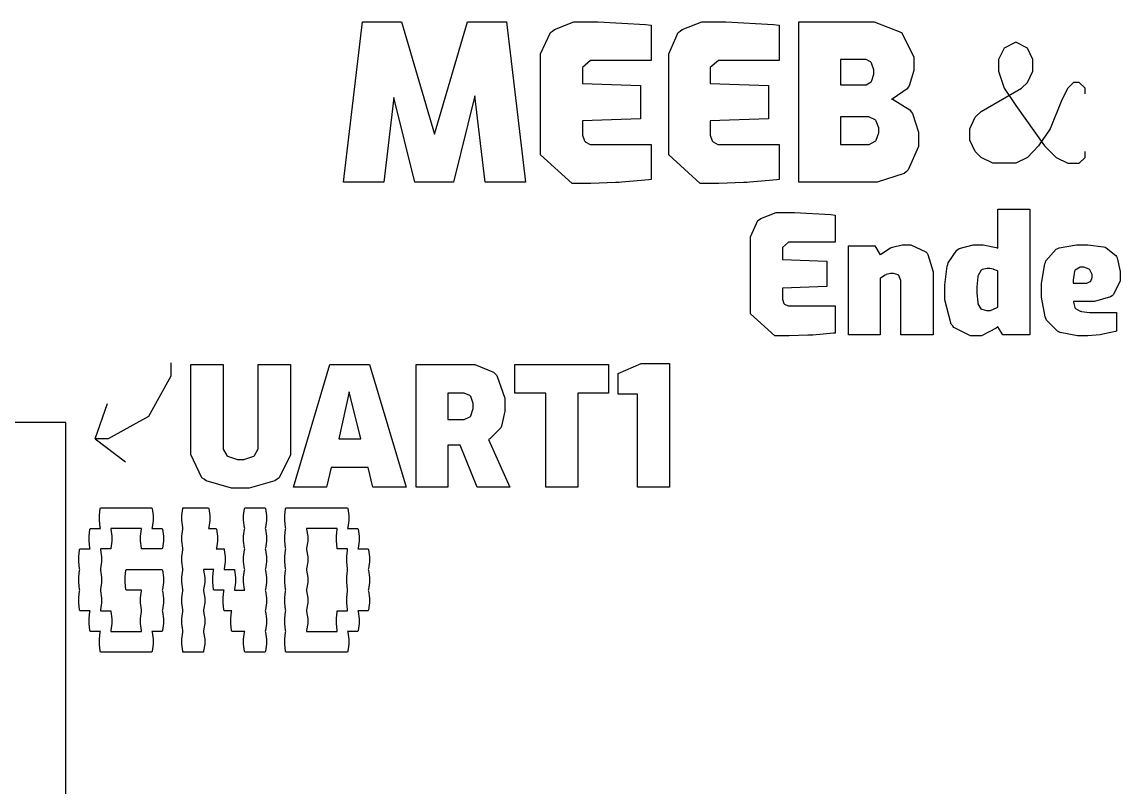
# Model space of a CAD drawing. Extents: x 0 to 132, y 0 to 98.
# Drawn here: x 58.77 to 67.43, y 46.36 to 52.4 of the extents above; entities that cross this region are included whole.
import ezdxf

# ---------------------------------------------------------------- set-up
doc = ezdxf.new("R2010")
doc.units = 0
doc.layers.get('0').update_dxf_attribs({"linetype": 'CONTINUOUS'})

msp = doc.modelspace()

# ---------------------------------------------------------------- linework, layer by layer
at = {"color": 0}
for p, q in [((61.3061, 51.1348), (61.4564, 52.397)), ((61.4564, 52.397), (61.7636, 52.397)), ((61.7636, 52.397), (62.0254, 51.5112)), ((62.0254, 51.5112), (62.2847, 52.397)), ((62.2847, 52.397), (62.5919, 52.397)), ((62.5919, 52.397), (62.7422, 51.1348)), ((62.9391, 52.3145), (62.9557, 52.3254)), ((62.9557, 52.3254), (62.9708, 52.3378)), ((62.9708, 52.3378), (63.1239, 52.397)), ((63.1239, 52.397), (63.1762, 52.397)), ((63.1762, 52.397), (63.3155, 52.397)), ((63.3155, 52.397), (63.6901, 52.3766)), ((63.6901, 52.3766), (63.7328, 52.3709)), ((63.7328, 52.3709), (63.7328, 52.0926)), ((63.948, 52.3145), (63.9632, 52.3254)), ((63.9632, 52.3254), (63.978, 52.3378)), ((63.978, 52.3378), (64.1325, 52.397)), ((64.1325, 52.397), (64.1847, 52.397)), ((64.1847, 52.397), (64.3241, 52.397)), ((64.3241, 52.397), (64.7001, 52.3766)), ((64.7001, 52.3766), (64.7428, 52.3709)), ((64.7428, 52.3709), (64.7428, 52.0926)), ((64.8988, 51.1348), (64.8988, 52.397)), ((64.8988, 52.397), (65.4209, 52.397)), ((65.4209, 52.397), (65.4925, 52.397)), ((65.4925, 52.397), (65.7091, 52.3131)), ((62.8608, 52.1451), (62.9391, 52.3145)), ((63.8722, 52.1451), (63.948, 52.3145)), ((65.7091, 52.3131), (65.8054, 52.1229)), ((66.6101, 52.2386), (66.5194, 52.1917)), ((66.7025, 52.1917), (66.6101, 52.2386)), ((66.5194, 52.1917), (66.4739, 52.101)), ((66.7452, 52.101), (66.7025, 52.1917)), ((62.8608, 52.0845), (62.8608, 52.1451)), ((62.8608, 51.4244), (62.8608, 52.0845)), ((63.2562, 52.0926), (63.1913, 52.0375)), ((63.2781, 52.0926), (63.2562, 52.0926)), ((63.7328, 52.0926), (63.2781, 52.0926)), ((63.8722, 52.0845), (63.8722, 52.1451)), ((63.8722, 51.4244), (63.8722, 52.0845)), ((64.2662, 52.0926), (64.1999, 52.0375)), ((64.2881, 52.0926), (64.2662, 52.0926)), ((64.7428, 52.0926), (64.2881, 52.0926)), ((65.4184, 52.1021), (65.2279, 52.1021)), ((65.2279, 52.1021), (65.2279, 51.901)), ((65.4293, 52.1021), (65.4184, 52.1021)), ((65.465, 52.0816), (65.4293, 52.1021)), ((65.4692, 52.0774), (65.465, 52.0816)), ((65.472, 52.0732), (65.4692, 52.0774)), ((65.49, 52.0196), (65.472, 52.0732)), ((65.8054, 52.1229), (65.8054, 52.0594)), ((66.4739, 52.101), (66.4739, 52.01)), ((66.7452, 52.01), (66.7452, 52.101)), ((63.1913, 52.0375), (63.1913, 52.0181)), ((63.1913, 52.0181), (63.1913, 51.912)), ((64.1999, 52.0375), (64.1999, 52.0181)), ((64.1999, 52.0181), (64.1999, 51.912)), ((65.4749, 51.9356), (65.49, 51.985)), ((65.49, 52.0001), (65.49, 52.0196)), ((65.49, 51.985), (65.49, 52.0001)), ((65.8054, 52.0153), (65.7684, 51.8943)), ((65.8054, 52.0594), (65.8054, 52.0153)), ((66.4739, 52.01), (66.5194, 51.8749)), ((66.7025, 51.9204), (66.7452, 52.01)), ((63.1913, 51.912), (63.6489, 51.8968)), ((63.6489, 51.8968), (63.6489, 51.6322)), ((64.1999, 51.912), (64.6589, 51.8968)), ((64.6589, 51.8968), (64.6589, 51.6322)), ((65.2279, 51.901), (65.4184, 51.901)), ((65.4184, 51.901), (65.4308, 51.901)), ((65.4308, 51.901), (65.4692, 51.9257)), ((65.4692, 51.9257), (65.472, 51.9299)), ((65.472, 51.9299), (65.4749, 51.9356)), ((65.7684, 51.8943), (65.7613, 51.8816)), ((66.6556, 51.8749), (66.7025, 51.9204)), ((67.0648, 51.9204), (67.0197, 51.8749)), ((67.1103, 51.9204), (67.0648, 51.9204)), ((67.1572, 51.8749), (67.1103, 51.9204)), ((62.3425, 51.8156), (62.1757, 51.1348)), ((62.4237, 51.1348), (62.3425, 51.8156)), ((65.7532, 51.8707), (65.6428, 51.7934)), ((65.7613, 51.8816), (65.7532, 51.8707)), ((66.336, 51.6915), (66.6556, 51.8749)), ((66.5194, 51.8749), (66.6101, 51.737)), ((67.0197, 51.8749), (66.9742, 51.7839)), ((67.1572, 51.8294), (67.1572, 51.8749)), ((61.703, 51.8005), (61.6246, 51.1348)), ((61.8684, 51.1348), (61.703, 51.8005)), ((65.6428, 51.7934), (65.629, 51.7895)), ((65.629, 51.7895), (65.6442, 51.7867)), ((65.6442, 51.7867), (65.7751, 51.7028)), ((66.6101, 51.737), (66.8362, 51.4202)), ((66.9742, 51.7839), (66.8817, 51.5553)), ((63.6489, 51.6322), (63.1913, 51.617)), ((64.6589, 51.6322), (64.1999, 51.617)), ((65.436, 51.6502), (65.2279, 51.6502)), ((65.2279, 51.6502), (65.2279, 51.4297)), ((65.4512, 51.6502), (65.436, 51.6502)), ((65.501, 51.6255), (65.4512, 51.6502)), ((65.7751, 51.7028), (65.7849, 51.689)), ((65.7849, 51.689), (65.7945, 51.6749)), ((65.7945, 51.6749), (65.8428, 51.5288)), ((66.2478, 51.5553), (66.2905, 51.646)), ((66.2905, 51.646), (66.336, 51.6915)), ((63.1913, 51.617), (63.1913, 51.5207)), ((64.1999, 51.617), (64.1999, 51.5207)), ((65.5052, 51.6199), (65.501, 51.6255)), ((65.5091, 51.616), (65.5052, 51.6199)), ((65.5313, 51.562), (65.5091, 51.616)), ((65.5313, 51.5415), (65.5313, 51.562)), ((65.5313, 51.5235), (65.5313, 51.5415)), ((66.2478, 51.4657), (66.2478, 51.5553)), ((66.8817, 51.5553), (66.7907, 51.4202)), ((63.1913, 51.5207), (63.1913, 51.5041)), ((63.1913, 51.5041), (63.2079, 51.4586)), ((63.2079, 51.4586), (63.2121, 51.4544)), ((63.2121, 51.4544), (63.2146, 51.4519)), ((64.1999, 51.5207), (64.1999, 51.5041)), ((64.1999, 51.5041), (64.2151, 51.4586)), ((64.2151, 51.4586), (64.2193, 51.4544)), ((64.2193, 51.4544), (64.2221, 51.4519)), ((65.4526, 51.4297), (65.501, 51.4558)), ((65.501, 51.4558), (65.5052, 51.46)), ((65.5052, 51.46), (65.5091, 51.4657)), ((65.5091, 51.4657), (65.5313, 51.5235)), ((65.8428, 51.5288), (65.8428, 51.4794)), ((65.8428, 51.4794), (65.8428, 51.4145)), ((66.2905, 51.3747), (66.2478, 51.4657)), ((62.8608, 51.35), (62.8608, 51.4244)), ((63.2146, 51.4519), (63.252, 51.4311)), ((63.252, 51.4311), (63.2643, 51.4311)), ((63.2643, 51.4311), (63.7328, 51.4311)), ((63.7328, 51.4311), (63.7328, 51.1542)), ((63.8722, 51.35), (63.8722, 51.4244)), ((64.2221, 51.4519), (64.2592, 51.4311)), ((64.2592, 51.4311), (64.2729, 51.4311)), ((64.2729, 51.4311), (64.7428, 51.4311)), ((64.7428, 51.4311), (64.7428, 51.1542)), ((65.2279, 51.4297), (65.436, 51.4297)), ((65.436, 51.4297), (65.4526, 51.4297)), ((65.8428, 51.4145), (65.7613, 51.23)), ((66.336, 51.3292), (66.2905, 51.3747)), ((66.7907, 51.4202), (66.7025, 51.3292)), ((66.8362, 51.4202), (66.9286, 51.3292)), ((67.1572, 51.3292), (67.1572, 51.3747)), ((63.1102, 51.1238), (62.8608, 51.35)), ((64.1202, 51.1238), (63.8722, 51.35)), ((66.4284, 51.2837), (66.336, 51.3292)), ((66.6101, 51.2837), (66.4284, 51.2837)), ((66.7025, 51.3292), (66.6101, 51.2837)), ((66.9286, 51.3292), (67.0197, 51.2837)), ((67.0197, 51.2837), (67.1103, 51.2837)), ((67.1103, 51.2837), (67.1572, 51.3292)), ((65.7296, 51.2025), (65.5175, 51.1348)), ((65.7461, 51.2163), (65.7296, 51.2025)), ((65.7613, 51.23), (65.7461, 51.2163)), ((61.6246, 51.1348), (61.3061, 51.1348)), ((62.1757, 51.1348), (61.8684, 51.1348)), ((62.7422, 51.1348), (62.4237, 51.1348)), ((63.1941, 51.1238), (63.1102, 51.1238)), ((63.2587, 51.1238), (63.1941, 51.1238)), ((63.4531, 51.1309), (63.2587, 51.1238)), ((63.4781, 51.132), (63.4531, 51.1309)), ((63.5028, 51.1334), (63.4781, 51.132)), ((63.7148, 51.1528), (63.5028, 51.1334)), ((63.7328, 51.1542), (63.7148, 51.1528)), ((64.2041, 51.1238), (64.1202, 51.1238)), ((64.2691, 51.1238), (64.2041, 51.1238)), ((64.4631, 51.1309), (64.2691, 51.1238)), ((64.4895, 51.132), (64.4631, 51.1309)), ((64.5128, 51.1334), (64.4895, 51.132)), ((64.7252, 51.1528), (64.5128, 51.1334)), ((64.7428, 51.1542), (64.7252, 51.1528)), ((65.4473, 51.1348), (64.8988, 51.1348)), ((65.5175, 51.1348), (65.4473, 51.1348)), ((64.5887, 50.8385), (64.5996, 50.8483)), ((64.5996, 50.8483), (64.7196, 50.8953)), ((64.7196, 50.8953), (64.7594, 50.8953)), ((64.7594, 50.8953), (64.8656, 50.8953)), ((64.8656, 50.8953), (65.1524, 50.8787)), ((65.1524, 50.8787), (65.1852, 50.8744)), ((65.1852, 50.8744), (65.1852, 50.6607)), ((66.4683, 50.6127), (66.4683, 50.9199)), ((66.4683, 50.9199), (66.7219, 50.9199)), ((66.7219, 50.9199), (66.7219, 49.929)), ((64.5185, 50.7023), (64.5763, 50.8303)), ((64.5763, 50.8303), (64.5887, 50.8385)), ((64.5185, 50.6554), (64.5185, 50.7023)), ((64.5185, 50.1509), (64.5185, 50.6554)), ((64.8187, 50.6607), (64.7693, 50.6194)), ((64.7693, 50.6194), (64.7693, 50.6042)), ((64.7693, 50.6042), (64.7693, 50.5231)), ((64.8353, 50.6607), (64.8187, 50.6607)), ((65.1852, 50.6607), (64.8353, 50.6607)), ((65.29, 49.929), (65.29, 50.6307)), ((65.29, 50.6307), (65.4981, 50.6307)), ((65.4981, 50.6307), (65.5408, 50.5615)), ((65.5465, 50.5672), (65.6209, 50.6155)), ((65.6209, 50.6155), (65.6304, 50.618)), ((65.6304, 50.618), (65.6389, 50.6222)), ((65.6389, 50.6222), (65.713, 50.6402)), ((65.713, 50.6402), (65.7394, 50.6402)), ((65.7394, 50.6402), (65.7821, 50.6402)), ((65.7821, 50.6402), (65.9021, 50.5852)), ((66.077, 50.497), (66.1444, 50.5975)), ((66.1444, 50.5975), (66.1539, 50.6028)), ((66.1539, 50.6028), (66.1638, 50.6099)), ((66.1638, 50.6099), (66.2753, 50.6402)), ((66.2753, 50.6402), (66.3141, 50.6402)), ((66.3141, 50.6402), (66.3526, 50.6402)), ((66.3526, 50.6402), (66.4545, 50.618)), ((66.4545, 50.618), (66.4683, 50.6127)), ((66.8486, 50.5146), (66.9286, 50.6056)), ((66.9286, 50.6056), (66.941, 50.6099)), ((66.941, 50.6099), (66.9519, 50.6155)), ((66.9519, 50.6155), (67.0885, 50.6402)), ((67.0885, 50.6402), (67.134, 50.6402)), ((67.134, 50.6402), (67.1781, 50.6402)), ((67.1781, 50.6402), (67.3033, 50.625)), ((67.3033, 50.625), (67.3146, 50.6208)), ((67.3146, 50.6208), (67.3241, 50.6166)), ((67.3241, 50.6166), (67.4, 50.5562)), ((64.7693, 50.5231), (65.1192, 50.5107)), ((65.1192, 50.5107), (65.1192, 50.3107)), ((65.5408, 50.5615), (65.5465, 50.5672)), ((65.9021, 50.5852), (65.9102, 50.5739)), ((65.9102, 50.5739), (65.9172, 50.5629)), ((65.9172, 50.5629), (65.9585, 50.4264)), ((66.8443, 50.5008), (66.8486, 50.5146)), ((67.4, 50.5562), (67.4053, 50.5464)), ((67.4053, 50.5464), (67.4095, 50.5382)), ((67.4095, 50.5382), (67.4328, 50.4292)), ((65.9585, 50.4264), (65.9585, 50.3813)), ((66.0495, 50.323), (66.07, 50.4705)), ((66.07, 50.4705), (66.0742, 50.4832)), ((66.0742, 50.4832), (66.077, 50.497)), ((66.3374, 50.4402), (66.3127, 50.3989)), ((66.3416, 50.4416), (66.3374, 50.4402)), ((66.3444, 50.4444), (66.3416, 50.4416)), ((66.3843, 50.4529), (66.3444, 50.4444)), ((66.3995, 50.4529), (66.3843, 50.4529)), ((66.4062, 50.4529), (66.3995, 50.4529)), ((66.4312, 50.4486), (66.4062, 50.4529)), ((66.4351, 50.4472), (66.4312, 50.4486)), ((66.4379, 50.4458), (66.4351, 50.4472)), ((66.4655, 50.4335), (66.4379, 50.4458)), ((66.4683, 50.4321), (66.4655, 50.4335)), ((66.4683, 50.1481), (66.4683, 50.4321)), ((66.8143, 50.3343), (66.839, 50.4885)), ((66.839, 50.4885), (66.8443, 50.5008)), ((67.0747, 50.4306), (67.0624, 50.3618)), ((67.0775, 50.4349), (67.0747, 50.4306)), ((67.08, 50.4402), (67.0775, 50.4349)), ((67.1188, 50.4624), (67.08, 50.4402)), ((67.134, 50.4624), (67.1188, 50.4624)), ((67.1477, 50.4624), (67.134, 50.4624)), ((67.189, 50.4486), (67.1477, 50.4624)), ((67.1918, 50.4444), (67.189, 50.4486)), ((67.1946, 50.443), (67.1918, 50.4444)), ((67.2123, 50.4059), (67.1946, 50.443)), ((67.4328, 50.4292), (67.4328, 50.3922)), ((65.5436, 50.377), (65.5408, 50.3742)), ((65.5408, 50.3742), (65.5408, 49.929)), ((65.5796, 50.4003), (65.5436, 50.377)), ((65.5849, 50.4017), (65.5796, 50.4003)), ((65.5891, 50.4045), (65.5849, 50.4017)), ((65.6223, 50.4141), (65.5891, 50.4045)), ((65.6361, 50.4141), (65.6223, 50.4141)), ((65.647, 50.4141), (65.6361, 50.4141)), ((65.683, 50.4017), (65.647, 50.4141)), ((65.6855, 50.3989), (65.683, 50.4017)), ((65.6883, 50.3975), (65.6855, 50.3989)), ((65.7035, 50.359), (65.6883, 50.3975)), ((65.7035, 50.3453), (65.7035, 50.359)), ((65.7035, 49.929), (65.7035, 50.3453)), ((65.9585, 50.3813), (65.9585, 49.929)), ((66.3099, 50.3865), (66.3028, 50.3079)), ((66.3113, 50.3922), (66.3099, 50.3865)), ((66.3127, 50.3989), (66.3113, 50.3922)), ((66.8143, 50.2779), (66.8143, 50.3343)), ((67.0624, 50.3618), (67.0624, 50.3382)), ((67.0624, 50.3382), (67.1615, 50.3382)), ((67.1615, 50.3382), (67.171, 50.3382)), ((67.171, 50.3382), (67.1971, 50.3495)), ((67.1971, 50.3495), (67.1999, 50.3509)), ((67.1999, 50.3509), (67.2013, 50.3534)), ((67.2013, 50.3534), (67.2123, 50.3823)), ((67.2123, 50.3922), (67.2123, 50.4059)), ((67.2123, 50.3823), (67.2123, 50.3922)), ((67.4328, 50.3534), (67.3791, 50.2447)), ((67.4328, 50.3922), (67.4328, 50.3534)), ((65.1192, 50.3107), (64.7693, 50.2969)), ((64.7693, 50.2969), (64.7693, 50.2239)), ((66.0495, 50.2694), (66.0495, 50.323)), ((66.0495, 50.2059), (66.0495, 50.2694)), ((66.3028, 50.3079), (66.3028, 50.2818)), ((66.3028, 50.2818), (66.3028, 50.2571)), ((66.3028, 50.2571), (66.3099, 50.184)), ((66.8143, 50.2267), (66.8143, 50.2779)), ((67.3791, 50.2447), (67.3696, 50.2363)), ((64.7693, 50.2239), (64.7693, 50.2116)), ((64.7693, 50.2116), (64.7816, 50.177)), ((64.7816, 50.177), (64.7845, 50.1731)), ((64.7845, 50.1731), (64.7859, 50.1717)), ((64.7859, 50.1717), (64.8148, 50.1579)), ((64.8148, 50.1579), (64.8257, 50.1579)), ((64.8257, 50.1579), (65.1852, 50.1579)), ((65.1852, 50.1579), (65.1852, 49.9442)), ((66.1017, 50.0144), (66.0495, 50.2059)), ((66.3099, 50.184), (66.3113, 50.1784)), ((66.3113, 50.1784), (66.3113, 50.1731)), ((66.3113, 50.1731), (66.3346, 50.1357)), ((66.8419, 50.0726), (66.8143, 50.2267)), ((67.1904, 50.1936), (67.0648, 50.1936)), ((67.0648, 50.1936), (67.0648, 50.1883)), ((67.0648, 50.1883), (67.0775, 50.1442)), ((67.2317, 50.1936), (67.1904, 50.1936)), ((67.3587, 50.2296), (67.2317, 50.1936)), ((67.3696, 50.2363), (67.3587, 50.2296)), ((64.5185, 50.0944), (64.5185, 50.1509)), ((64.7086, 49.9223), (64.5185, 50.0944)), ((66.3346, 50.1357), (66.3388, 50.1329)), ((66.3388, 50.1329), (66.3416, 50.1315)), ((66.3416, 50.1315), (66.3787, 50.122)), ((66.3787, 50.122), (66.3924, 50.122)), ((66.3924, 50.122), (66.4104, 50.122)), ((66.4104, 50.122), (66.4626, 50.1442)), ((66.4626, 50.1442), (66.4683, 50.1481)), ((66.8472, 50.0585), (66.8419, 50.0726)), ((67.0775, 50.1442), (67.08, 50.14)), ((67.08, 50.14), (67.0814, 50.1371)), ((67.0814, 50.1371), (67.1188, 50.1167)), ((67.1188, 50.1167), (67.1241, 50.1153)), ((67.1241, 50.1153), (67.1283, 50.1138)), ((67.1283, 50.1138), (67.1932, 50.1068)), ((67.1932, 50.1068), (67.2151, 50.1068)), ((67.2151, 50.1068), (67.4053, 50.1068)), ((67.4053, 50.1068), (67.4053, 49.9593)), ((66.1127, 50.0006), (66.1017, 50.0144)), ((66.1226, 49.9883), (66.1127, 50.0006)), ((66.2534, 49.9223), (66.1226, 49.9883)), ((66.4545, 49.9816), (66.3388, 49.9223)), ((66.4683, 49.9925), (66.4545, 49.9816)), ((66.5095, 49.929), (66.4683, 49.9925)), ((66.8528, 50.0461), (66.8472, 50.0585)), ((66.9382, 49.9579), (66.8528, 50.0461)), ((64.7718, 49.9223), (64.7086, 49.9223)), ((64.8215, 49.9223), (64.7718, 49.9223)), ((64.9704, 49.9262), (64.8215, 49.9223)), ((64.9898, 49.9262), (64.9704, 49.9262)), ((65.0088, 49.9276), (64.9898, 49.9262)), ((65.1715, 49.9428), (65.0088, 49.9276)), ((65.1852, 49.9442), (65.1715, 49.9428)), ((65.5408, 49.929), (65.29, 49.929)), ((65.9585, 49.929), (65.7035, 49.929)), ((66.3004, 49.9223), (66.2534, 49.9223)), ((66.3388, 49.9223), (66.3004, 49.9223)), ((66.7219, 49.929), (66.5095, 49.929)), ((66.9505, 49.9526), (66.9382, 49.9579)), ((66.9618, 49.9484), (66.9505, 49.9526)), ((67.0966, 49.9223), (66.9618, 49.9484)), ((67.1463, 49.9223), (67.0966, 49.9223)), ((67.1781, 49.9223), (67.1463, 49.9223)), ((67.2758, 49.9304), (67.1781, 49.9223)), ((67.2867, 49.9318), (67.2758, 49.9304)), ((67.2966, 49.9346), (67.2867, 49.9318)), ((67.3957, 49.9565), (67.2966, 49.9346)), ((67.4053, 49.9593), (67.3957, 49.9565)), ((59.9461, 49.7085), (59.9461, 49.6037)), ((60.1031, 49.047), (60.1031, 49.6947)), ((60.1031, 49.6947), (60.3582, 49.6947)), ((60.3582, 49.6947), (60.3582, 49.047)), ((60.6351, 49.047), (60.6351, 49.6947)), ((60.6351, 49.6947), (60.8887, 49.6947)), ((60.8887, 49.6947), (60.8887, 49.047)), ((60.9134, 48.7274), (61.1988, 49.6947)), ((61.1988, 49.6947), (61.5128, 49.6947)), ((61.5128, 49.6947), (61.801, 48.7274)), ((61.8793, 48.7274), (61.8793, 49.6947)), ((61.8793, 49.6947), (62.29, 49.6947)), ((62.29, 49.6947), (62.3425, 49.6947)), ((62.3425, 49.6947), (62.49, 49.6341)), ((62.6593, 49.469), (62.6593, 49.6947)), ((62.6593, 49.6947), (63.398, 49.6947)), ((63.398, 49.6947), (63.398, 49.469)), ((63.4739, 49.6245), (63.6545, 49.7032)), ((63.6545, 49.7032), (63.8775, 49.7032)), ((63.8775, 49.7032), (63.8775, 48.7274)), ((59.9461, 49.6037), (59.7697, 49.2855)), ((62.49, 49.6341), (62.5038, 49.6217)), ((62.5038, 49.6217), (62.5161, 49.6094)), ((62.5161, 49.6094), (62.581, 49.4302)), ((63.4739, 49.4619), (63.4739, 49.6245)), ((61.353, 49.4799), (61.269, 49.1091)), ((61.4426, 49.1091), (61.353, 49.4799)), ((62.2445, 49.469), (62.1302, 49.469)), ((62.1302, 49.469), (62.1302, 49.2608)), ((62.2582, 49.469), (62.2445, 49.469)), ((62.3037, 49.451), (62.2582, 49.469)), ((62.9035, 49.469), (62.6593, 49.469)), ((62.9035, 48.7274), (62.9035, 49.469)), ((63.398, 49.469), (63.1543, 49.469)), ((63.1543, 49.469), (63.1543, 48.7274)), ((63.6266, 49.4619), (63.4739, 49.4619)), ((63.6266, 48.7274), (63.6266, 49.4619)), ((59.3467, 49.1091), (59.4459, 49.3889)), ((62.308, 49.4467), (62.3037, 49.451)), ((62.3108, 49.4439), (62.308, 49.4467)), ((62.3288, 49.3889), (62.3108, 49.4439)), ((62.3288, 49.3681), (62.3288, 49.3889)), ((62.581, 49.4302), (62.581, 49.3695)), ((62.308, 49.2869), (62.3108, 49.2912)), ((62.3108, 49.2912), (62.3288, 49.349)), ((62.3288, 49.349), (62.3288, 49.3681)), ((62.581, 49.3268), (62.5531, 49.2083)), ((62.581, 49.3695), (62.581, 49.3268)), ((59.1164, 49.2386), (56.5767, 49.2386)), ((59.1164, 41.6183), (59.1164, 49.2386)), ((59.7697, 49.2855), (59.4512, 49.1091)), ((62.1302, 49.2608), (62.2445, 49.2608)), ((62.2445, 49.2608), (62.2596, 49.2608)), ((62.2596, 49.2608), (62.3037, 49.2827)), ((62.3037, 49.2827), (62.308, 49.2869)), ((62.5531, 49.2083), (62.5479, 49.1973)), ((62.5408, 49.1878), (62.4611, 49.1105)), ((62.5479, 49.1973), (62.5408, 49.1878)), ((59.3467, 49.1091), (59.5863, 48.9285)), ((59.4512, 49.1091), (59.3467, 49.1091)), ((60.1031, 48.9864), (60.1031, 49.047)), ((60.3582, 49.047), (60.3582, 49.0291)), ((60.3582, 49.0291), (60.3871, 48.9783)), ((60.6048, 48.9783), (60.6351, 49.0305)), ((60.6351, 49.0305), (60.6351, 49.047)), ((60.8887, 49.047), (60.8887, 48.9839)), ((61.269, 49.1091), (61.4426, 49.1091)), ((62.2268, 49.0608), (62.1302, 49.0608)), ((62.1302, 49.0608), (62.1302, 48.7274)), ((62.3616, 48.7274), (62.2268, 49.0608)), ((62.4611, 49.1105), (62.4512, 49.1035)), ((62.4512, 49.1035), (62.6181, 48.7274)), ((60.1899, 48.8033), (60.1031, 48.9864)), ((60.3871, 48.9783), (60.3938, 48.974)), ((60.3938, 48.974), (60.3994, 48.9701)), ((60.3994, 48.9701), (60.4696, 48.9479)), ((60.4696, 48.9479), (60.4943, 48.9479)), ((60.4943, 48.9479), (60.5208, 48.9479)), ((60.5208, 48.9479), (60.5924, 48.9701)), ((60.5924, 48.9701), (60.5991, 48.974)), ((60.5991, 48.974), (60.6048, 48.9783)), ((60.8887, 48.9839), (60.8005, 48.8033)), ((61.2084, 48.883), (61.1724, 48.7274)), ((61.5005, 48.883), (61.2084, 48.883)), ((61.5389, 48.7274), (61.5005, 48.883)), ((60.2079, 48.7909), (60.1899, 48.8033)), ((60.2245, 48.7796), (60.2079, 48.7909)), ((60.4227, 48.7218), (60.2245, 48.7796)), ((60.766, 48.7796), (60.5621, 48.7218)), ((60.784, 48.7909), (60.766, 48.7796)), ((60.8005, 48.8033), (60.784, 48.7909)), ((60.4943, 48.7218), (60.4227, 48.7218)), ((60.5621, 48.7218), (60.4943, 48.7218)), ((61.1724, 48.7274), (60.9134, 48.7274)), ((61.801, 48.7274), (61.5389, 48.7274)), ((62.1302, 48.7274), (61.8793, 48.7274)), ((62.6181, 48.7274), (62.3616, 48.7274)), ((63.1543, 48.7274), (62.9035, 48.7274)), ((63.8775, 48.7274), (63.6266, 48.7274)), ((59.381, 48.5055), (59.388, 48.5606)), ((59.388, 48.5606), (59.3894, 48.5662)), ((59.3894, 48.5662), (59.7958, 48.5662)), ((59.7958, 48.5662), (59.7972, 48.5606)), ((59.7972, 48.5606), (59.8054, 48.5041)), ((60.0315, 48.5055), (60.0385, 48.5606)), ((60.0385, 48.5606), (60.0396, 48.5662)), ((60.0396, 48.5662), (60.2425, 48.5662)), ((60.2425, 48.5662), (60.2439, 48.5606)), ((60.2439, 48.5606), (60.252, 48.5041)), ((60.5194, 48.5055), (60.5261, 48.5606)), ((60.5261, 48.5606), (60.5275, 48.5662)), ((60.5275, 48.5662), (60.6901, 48.5662)), ((60.6901, 48.5662), (60.6915, 48.5606)), ((60.6915, 48.5606), (60.7, 48.5041)), ((60.8446, 48.5055), (60.8499, 48.5606)), ((60.8499, 48.5606), (60.8513, 48.5662)), ((60.8513, 48.5662), (61.3392, 48.5662)), ((61.3392, 48.5662), (61.3406, 48.5606)), ((61.3406, 48.5606), (61.3502, 48.5041)), ((59.381, 48.4851), (59.381, 48.5055)), ((59.381, 48.4671), (59.381, 48.4851)), ((59.388, 48.4106), (59.381, 48.4671)), ((59.8054, 48.4657), (59.7972, 48.4106)), ((59.8054, 48.5041), (59.8054, 48.4851)), ((59.8054, 48.4851), (59.8054, 48.4657)), ((60.0315, 48.4851), (60.0315, 48.5055)), ((60.0315, 48.4671), (60.0315, 48.4851)), ((60.0385, 48.4106), (60.0315, 48.4671)), ((60.252, 48.4657), (60.2439, 48.4106)), ((60.252, 48.5041), (60.252, 48.4851)), ((60.252, 48.4851), (60.252, 48.4657)), ((60.5194, 48.4851), (60.5194, 48.5055)), ((60.5194, 48.4671), (60.5194, 48.4851)), ((60.5261, 48.4106), (60.5194, 48.4671)), ((60.7, 48.4657), (60.6915, 48.4106)), ((60.7, 48.5041), (60.7, 48.4851)), ((60.7, 48.4851), (60.7, 48.4657)), ((60.8446, 48.4851), (60.8446, 48.5055)), ((60.8446, 48.4671), (60.8446, 48.4851)), ((60.8499, 48.4106), (60.8446, 48.4671)), ((61.3502, 48.4657), (61.3406, 48.4106)), ((61.3502, 48.5041), (61.3502, 48.4851)), ((61.3502, 48.4851), (61.3502, 48.4657)), ((59.2998, 48.3429), (59.3065, 48.3979)), ((59.2998, 48.3224), (59.2998, 48.3429)), ((59.3065, 48.3979), (59.3079, 48.4036)), ((59.3079, 48.4036), (59.3894, 48.4036)), ((59.3894, 48.4036), (59.388, 48.4106)), ((59.7147, 48.4036), (59.4706, 48.4036)), ((59.4706, 48.4036), (59.472, 48.3979)), ((59.472, 48.3979), (59.4801, 48.3415)), ((59.4801, 48.3415), (59.4801, 48.3224)), ((59.7062, 48.3429), (59.7133, 48.3979)), ((59.7062, 48.3224), (59.7062, 48.3429)), ((59.7133, 48.3979), (59.7147, 48.4036)), ((59.7972, 48.4106), (59.7958, 48.4036)), ((59.7958, 48.4036), (59.877, 48.4036)), ((59.877, 48.4036), (59.8784, 48.3979)), ((59.8784, 48.3979), (59.8868, 48.3415)), ((59.8868, 48.3415), (59.8868, 48.3224)), ((60.0315, 48.3429), (60.0385, 48.3979)), ((60.0315, 48.3224), (60.0315, 48.3429)), ((60.0396, 48.4036), (60.0385, 48.4106)), ((60.0385, 48.3979), (60.0396, 48.4036)), ((60.2439, 48.4106), (60.2425, 48.4036)), ((60.2425, 48.4036), (60.3031, 48.4036)), ((60.3031, 48.4036), (60.3042, 48.3979)), ((60.3042, 48.3979), (60.3141, 48.3415)), ((60.3141, 48.3415), (60.3141, 48.3224)), ((60.5194, 48.3429), (60.5261, 48.3979)), ((60.5194, 48.3224), (60.5194, 48.3429)), ((60.5275, 48.4036), (60.5261, 48.4106)), ((60.5261, 48.3979), (60.5275, 48.4036)), ((60.6915, 48.4106), (60.6901, 48.4036)), ((60.6901, 48.4036), (60.6915, 48.3979)), ((60.6915, 48.3979), (60.7, 48.3415)), ((60.7, 48.3415), (60.7, 48.3224)), ((60.8446, 48.3429), (60.8499, 48.3979)), ((60.8446, 48.3224), (60.8446, 48.3429)), ((60.8513, 48.4036), (60.8499, 48.4106)), ((60.8499, 48.3979), (60.8513, 48.4036)), ((61.2581, 48.4036), (61.014, 48.4036)), ((61.014, 48.4036), (61.0154, 48.3979)), ((61.0154, 48.3979), (61.0249, 48.3415)), ((61.0249, 48.3415), (61.0249, 48.3224)), ((61.251, 48.3429), (61.2567, 48.3979)), ((61.251, 48.3224), (61.251, 48.3429)), ((61.2567, 48.3979), (61.2581, 48.4036)), ((61.3406, 48.4106), (61.3392, 48.4036)), ((61.3392, 48.4036), (61.4204, 48.4036)), ((61.4204, 48.4036), (61.4218, 48.3979)), ((61.4218, 48.3979), (61.4317, 48.3415)), ((61.4317, 48.3415), (61.4317, 48.3224)), ((59.2998, 48.3044), (59.2998, 48.3224)), ((59.3065, 48.248), (59.2998, 48.3044)), ((59.4801, 48.303), (59.472, 48.248)), ((59.4801, 48.3224), (59.4801, 48.303)), ((59.7062, 48.3044), (59.7062, 48.3224)), ((59.7133, 48.248), (59.7062, 48.3044)), ((59.8868, 48.303), (59.8784, 48.248)), ((59.8868, 48.3224), (59.8868, 48.303)), ((60.0315, 48.3044), (60.0315, 48.3224)), ((60.0385, 48.248), (60.0315, 48.3044)), ((60.3141, 48.303), (60.3042, 48.248)), ((60.3141, 48.3224), (60.3141, 48.303)), ((60.5194, 48.3044), (60.5194, 48.3224)), ((60.5261, 48.248), (60.5194, 48.3044)), ((60.7, 48.303), (60.6915, 48.248)), ((60.7, 48.3224), (60.7, 48.303)), ((60.8446, 48.3044), (60.8446, 48.3224)), ((60.8499, 48.248), (60.8446, 48.3044)), ((61.0249, 48.303), (61.0154, 48.248)), ((61.0249, 48.3224), (61.0249, 48.303)), ((61.251, 48.3044), (61.251, 48.3224)), ((61.2567, 48.248), (61.251, 48.3044)), ((61.4317, 48.303), (61.4218, 48.248)), ((61.4317, 48.3224), (61.4317, 48.303)), ((59.2183, 48.1803), (59.2254, 48.2353)), ((59.2183, 48.1598), (59.2183, 48.1803)), ((59.2254, 48.2353), (59.2268, 48.241)), ((59.2268, 48.241), (59.3079, 48.241)), ((59.3079, 48.241), (59.3065, 48.248)), ((59.4706, 48.241), (59.3894, 48.241)), ((59.3894, 48.241), (59.3908, 48.2353)), ((59.3908, 48.2353), (59.399, 48.1789)), ((59.399, 48.1789), (59.399, 48.1598)), ((59.472, 48.248), (59.4706, 48.241)), ((59.7147, 48.241), (59.7133, 48.248)), ((59.877, 48.241), (59.7147, 48.241)), ((59.8784, 48.248), (59.877, 48.241)), ((60.0315, 48.1803), (60.0385, 48.2353)), ((60.0315, 48.1598), (60.0315, 48.1803)), ((60.0396, 48.241), (60.0385, 48.248)), ((60.0385, 48.2353), (60.0396, 48.241)), ((60.3042, 48.248), (60.3031, 48.241)), ((60.3031, 48.241), (60.3649, 48.241)), ((60.3649, 48.241), (60.3663, 48.2353)), ((60.3663, 48.2353), (60.3747, 48.1789)), ((60.3747, 48.1789), (60.3747, 48.1598)), ((60.5194, 48.1803), (60.5261, 48.2353)), ((60.5194, 48.1598), (60.5194, 48.1803)), ((60.5275, 48.241), (60.5261, 48.248)), ((60.5261, 48.2353), (60.5275, 48.241)), ((60.6915, 48.248), (60.6901, 48.241)), ((60.6901, 48.241), (60.6915, 48.2353)), ((60.6915, 48.2353), (60.7, 48.1789)), ((60.7, 48.1789), (60.7, 48.1598)), ((60.8446, 48.1803), (60.8499, 48.2353)), ((60.8446, 48.1598), (60.8446, 48.1803)), ((60.8513, 48.241), (60.8499, 48.248)), ((60.8499, 48.2353), (60.8513, 48.241)), ((61.0154, 48.248), (61.014, 48.241)), ((61.014, 48.241), (61.0154, 48.2353)), ((61.0154, 48.2353), (61.0249, 48.1789)), ((61.0249, 48.1789), (61.0249, 48.1598)), ((61.2581, 48.241), (61.2567, 48.248)), ((61.3392, 48.241), (61.2581, 48.241)), ((61.3322, 48.1803), (61.3378, 48.2353)), ((61.3322, 48.1598), (61.3322, 48.1803)), ((61.3378, 48.2353), (61.3392, 48.241)), ((61.4218, 48.248), (61.4204, 48.241)), ((61.4204, 48.241), (61.5019, 48.241)), ((61.5019, 48.241), (61.5033, 48.2353)), ((61.5033, 48.2353), (61.5128, 48.1789)), ((61.5128, 48.1789), (61.5128, 48.1598)), ((59.2183, 48.1418), (59.2183, 48.1598)), ((59.2254, 48.0854), (59.2183, 48.1418)), ((59.2268, 48.0783), (59.2254, 48.0854)), ((59.2254, 48.073), (59.2268, 48.0783)), ((59.3908, 48.0854), (59.3894, 48.0783)), ((59.3894, 48.0783), (59.3908, 48.073)), ((59.399, 48.1404), (59.3908, 48.0854)), ((59.399, 48.1598), (59.399, 48.1404)), ((59.5905, 48.073), (59.5919, 48.0783)), ((59.5919, 48.0783), (59.877, 48.0783)), ((59.877, 48.0783), (59.8784, 48.073)), ((60.0315, 48.1418), (60.0315, 48.1598)), ((60.0385, 48.0854), (60.0315, 48.1418)), ((60.0396, 48.0783), (60.0385, 48.0854)), ((60.0385, 48.073), (60.0396, 48.0783)), ((60.2837, 48.0783), (60.2022, 48.0783)), ((60.2022, 48.0783), (60.2036, 48.073)), ((60.2823, 48.073), (60.2837, 48.0783)), ((60.3663, 48.0854), (60.3649, 48.0783)), ((60.3649, 48.0783), (60.4464, 48.0783)), ((60.3747, 48.1404), (60.3663, 48.0854)), ((60.3747, 48.1598), (60.3747, 48.1404)), ((60.4464, 48.0783), (60.4478, 48.073)), ((60.5194, 48.1418), (60.5194, 48.1598)), ((60.5261, 48.0854), (60.5194, 48.1418)), ((60.5275, 48.0783), (60.5261, 48.0854)), ((60.5261, 48.073), (60.5275, 48.0783)), ((60.6915, 48.0854), (60.6901, 48.0783)), ((60.6901, 48.0783), (60.6915, 48.073)), ((60.7, 48.1404), (60.6915, 48.0854)), ((60.7, 48.1598), (60.7, 48.1404)), ((60.8446, 48.1418), (60.8446, 48.1598)), ((60.8499, 48.0854), (60.8446, 48.1418)), ((60.8513, 48.0783), (60.8499, 48.0854)), ((60.8499, 48.073), (60.8513, 48.0783)), ((61.0154, 48.0854), (61.014, 48.0783)), ((61.014, 48.0783), (61.0154, 48.073)), ((61.0249, 48.1404), (61.0154, 48.0854)), ((61.0249, 48.1598), (61.0249, 48.1404)), ((61.3322, 48.1418), (61.3322, 48.1598)), ((61.3378, 48.0854), (61.3322, 48.1418)), ((61.3392, 48.0783), (61.3378, 48.0854)), ((61.3378, 48.073), (61.3392, 48.0783)), ((61.5033, 48.0854), (61.5019, 48.0783)), ((61.5019, 48.0783), (61.5033, 48.073)), ((61.5128, 48.1404), (61.5033, 48.0854)), ((61.5128, 48.1598), (61.5128, 48.1404)), ((59.2183, 48.0176), (59.2254, 48.073)), ((59.2183, 47.9972), (59.2183, 48.0176)), ((59.2183, 47.9792), (59.2183, 47.9972)), ((59.3908, 48.073), (59.399, 48.0162)), ((59.399, 48.0162), (59.399, 47.9972)), ((59.399, 47.9972), (59.399, 47.9778)), ((59.5849, 48.0176), (59.5905, 48.073)), ((59.5849, 47.9972), (59.5849, 48.0176)), ((59.5849, 47.9792), (59.5849, 47.9972)), ((59.8784, 48.073), (59.8868, 48.0162)), ((59.8868, 48.0162), (59.8868, 47.9972)), ((59.8868, 47.9972), (59.8868, 47.9778)), ((60.0315, 48.0176), (60.0385, 48.073)), ((60.0315, 47.9972), (60.0315, 48.0176)), ((60.0315, 47.9792), (60.0315, 47.9972)), ((60.2036, 48.073), (60.2121, 48.0162)), ((60.2121, 48.0162), (60.2121, 47.9972)), ((60.2121, 47.9972), (60.2121, 47.9778)), ((60.2753, 48.0176), (60.2823, 48.073)), ((60.2753, 47.9972), (60.2753, 48.0176)), ((60.2753, 47.9792), (60.2753, 47.9972)), ((60.4478, 48.073), (60.4559, 48.0162)), ((60.4559, 48.0162), (60.4559, 47.9972)), ((60.4559, 47.9972), (60.4559, 47.9778)), ((60.5194, 48.0176), (60.5261, 48.073)), ((60.5194, 47.9972), (60.5194, 48.0176)), ((60.5194, 47.9792), (60.5194, 47.9972)), ((60.6915, 48.073), (60.7, 48.0162)), ((60.7, 48.0162), (60.7, 47.9972)), ((60.7, 47.9972), (60.7, 47.9778)), ((60.8446, 48.0176), (60.8499, 48.073)), ((60.8446, 47.9972), (60.8446, 48.0176)), ((60.8446, 47.9792), (60.8446, 47.9972)), ((61.0154, 48.073), (61.0249, 48.0162)), ((61.0249, 48.0162), (61.0249, 47.9972)), ((61.0249, 47.9972), (61.0249, 47.9778)), ((61.3322, 48.0176), (61.3378, 48.073)), ((61.3322, 47.9972), (61.3322, 48.0176)), ((61.3322, 47.9792), (61.3322, 47.9972)), ((61.5033, 48.073), (61.5128, 48.0162)), ((61.5128, 48.0162), (61.5128, 47.9972)), ((61.5128, 47.9972), (61.5128, 47.9778)), ((59.2254, 47.9227), (59.2183, 47.9792)), ((59.2183, 47.855), (59.2254, 47.9104)), ((59.2268, 47.9157), (59.2254, 47.9227)), ((59.2254, 47.9104), (59.2268, 47.9157)), ((59.3908, 47.9227), (59.3894, 47.9157)), ((59.3894, 47.9157), (59.3908, 47.9104)), ((59.399, 47.9778), (59.3908, 47.9227)), ((59.3908, 47.9104), (59.399, 47.8536)), ((59.5905, 47.9227), (59.5849, 47.9792)), ((59.5919, 47.9157), (59.5905, 47.9227)), ((59.7147, 47.9157), (59.5919, 47.9157)), ((59.7062, 47.855), (59.7133, 47.9104)), ((59.7133, 47.9104), (59.7147, 47.9157)), ((59.8784, 47.9227), (59.877, 47.9157)), ((59.877, 47.9157), (59.8784, 47.9104)), ((59.8868, 47.9778), (59.8784, 47.9227)), ((59.8784, 47.9104), (59.8868, 47.8536)), ((60.0385, 47.9227), (60.0315, 47.9792)), ((60.0315, 47.855), (60.0385, 47.9104)), ((60.0396, 47.9157), (60.0385, 47.9227)), ((60.0385, 47.9104), (60.0396, 47.9157)), ((60.2036, 47.9227), (60.2022, 47.9157)), ((60.2022, 47.9157), (60.2036, 47.9104)), ((60.2121, 47.9778), (60.2036, 47.9227)), ((60.2036, 47.9104), (60.2121, 47.8536)), ((60.2823, 47.9227), (60.2753, 47.9792)), ((60.2837, 47.9157), (60.2823, 47.9227)), ((60.3649, 47.9157), (60.2837, 47.9157)), ((60.3567, 47.855), (60.3635, 47.9104)), ((60.3635, 47.9104), (60.3649, 47.9157)), ((60.4478, 47.9227), (60.4464, 47.9157)), ((60.4464, 47.9157), (60.5275, 47.9157)), ((60.4559, 47.9778), (60.4478, 47.9227)), ((60.5261, 47.9227), (60.5194, 47.9792)), ((60.5275, 47.9157), (60.5261, 47.9227)), ((60.6915, 47.9227), (60.6901, 47.9157)), ((60.6901, 47.9157), (60.6915, 47.9104)), ((60.7, 47.9778), (60.6915, 47.9227)), ((60.6915, 47.9104), (60.7, 47.8536)), ((60.8499, 47.9227), (60.8446, 47.9792)), ((60.8446, 47.855), (60.8499, 47.9104)), ((60.8513, 47.9157), (60.8499, 47.9227)), ((60.8499, 47.9104), (60.8513, 47.9157)), ((61.0154, 47.9227), (61.014, 47.9157)), ((61.014, 47.9157), (61.0154, 47.9104)), ((61.0249, 47.9778), (61.0154, 47.9227)), ((61.0154, 47.9104), (61.0249, 47.8536)), ((61.3378, 47.9227), (61.3322, 47.9792)), ((61.3322, 47.855), (61.3378, 47.9104)), ((61.3392, 47.9157), (61.3378, 47.9227)), ((61.3378, 47.9104), (61.3392, 47.9157)), ((61.5033, 47.9227), (61.5019, 47.9157)), ((61.5019, 47.9157), (61.5033, 47.9104)), ((61.5128, 47.9778), (61.5033, 47.9227)), ((61.5033, 47.9104), (61.5128, 47.8536)), ((59.2183, 47.8345), (59.2183, 47.855)), ((59.2183, 47.8166), (59.2183, 47.8345)), ((59.2254, 47.7601), (59.2183, 47.8166)), ((59.399, 47.8536), (59.399, 47.8345)), ((59.399, 47.8345), (59.399, 47.8151)), ((59.7062, 47.8345), (59.7062, 47.855)), ((59.7062, 47.8166), (59.7062, 47.8345)), ((59.7133, 47.7601), (59.7062, 47.8166)), ((59.8868, 47.8536), (59.8868, 47.8345)), ((59.8868, 47.8345), (59.8868, 47.8151)), ((60.0315, 47.8345), (60.0315, 47.855)), ((60.0315, 47.8166), (60.0315, 47.8345)), ((60.0385, 47.7601), (60.0315, 47.8166)), ((60.2121, 47.8536), (60.2121, 47.8345)), ((60.2121, 47.8345), (60.2121, 47.8151)), ((60.3567, 47.8345), (60.3567, 47.855)), ((60.3567, 47.8166), (60.3567, 47.8345)), ((60.3635, 47.7601), (60.3567, 47.8166)), ((60.7, 47.8536), (60.7, 47.8345)), ((60.7, 47.8345), (60.7, 47.8151)), ((60.8446, 47.8345), (60.8446, 47.855)), ((60.8446, 47.8166), (60.8446, 47.8345)), ((60.8499, 47.7601), (60.8446, 47.8166)), ((61.0249, 47.8536), (61.0249, 47.8345)), ((61.0249, 47.8345), (61.0249, 47.8151)), ((61.3322, 47.8345), (61.3322, 47.855)), ((61.3322, 47.8166), (61.3322, 47.8345)), ((61.3378, 47.7601), (61.3322, 47.8166)), ((61.5128, 47.8536), (61.5128, 47.8345)), ((61.5128, 47.8345), (61.5128, 47.8151)), ((59.2268, 47.7531), (59.2254, 47.7601)), ((59.3079, 47.7531), (59.2268, 47.7531)), ((59.2998, 47.6924), (59.3065, 47.7478)), ((59.3065, 47.7478), (59.3079, 47.7531)), ((59.3908, 47.7601), (59.3894, 47.7531)), ((59.3894, 47.7531), (59.4706, 47.7531)), ((59.399, 47.8151), (59.3908, 47.7601)), ((59.4706, 47.7531), (59.472, 47.7478)), ((59.472, 47.7478), (59.4801, 47.6913)), ((59.7062, 47.6924), (59.7133, 47.7478)), ((59.7147, 47.7531), (59.7133, 47.7601)), ((59.7133, 47.7478), (59.7147, 47.7531)), ((59.8784, 47.7601), (59.877, 47.7531)), ((59.877, 47.7531), (59.8784, 47.7478)), ((59.8868, 47.8151), (59.8784, 47.7601)), ((59.8784, 47.7478), (59.8868, 47.6913)), ((60.0315, 47.6924), (60.0385, 47.7478)), ((60.0396, 47.7531), (60.0385, 47.7601)), ((60.0385, 47.7478), (60.0396, 47.7531)), ((60.2036, 47.7601), (60.2022, 47.7531)), ((60.2022, 47.7531), (60.2036, 47.7478)), ((60.2121, 47.8151), (60.2036, 47.7601)), ((60.2036, 47.7478), (60.2121, 47.6913)), ((60.3649, 47.7531), (60.3635, 47.7601)), ((60.4255, 47.7531), (60.3649, 47.7531)), ((60.4174, 47.6924), (60.4241, 47.7478)), ((60.4241, 47.7478), (60.4255, 47.7531)), ((60.6915, 47.7601), (60.6901, 47.7531)), ((60.6901, 47.7531), (60.6915, 47.7478)), ((60.7, 47.8151), (60.6915, 47.7601)), ((60.6915, 47.7478), (60.7, 47.6913)), ((60.8446, 47.6924), (60.8499, 47.7478)), ((60.8513, 47.7531), (60.8499, 47.7601)), ((60.8499, 47.7478), (60.8513, 47.7531)), ((61.0154, 47.7601), (61.014, 47.7531)), ((61.014, 47.7531), (61.0154, 47.7478)), ((61.0249, 47.8151), (61.0154, 47.7601)), ((61.0154, 47.7478), (61.0249, 47.6913)), ((61.251, 47.6924), (61.2567, 47.7478)), ((61.2567, 47.7478), (61.2581, 47.7531)), ((61.2581, 47.7531), (61.3392, 47.7531)), ((61.3392, 47.7531), (61.3378, 47.7601)), ((61.5019, 47.7531), (61.4204, 47.7531)), ((61.4204, 47.7531), (61.4218, 47.7478)), ((61.4218, 47.7478), (61.4317, 47.6913)), ((61.5033, 47.7601), (61.5019, 47.7531)), ((61.5128, 47.8151), (61.5033, 47.7601)), ((59.2998, 47.6719), (59.2998, 47.6924)), ((59.2998, 47.6539), (59.2998, 47.6719)), ((59.3065, 47.5975), (59.2998, 47.6539)), ((59.4801, 47.6525), (59.472, 47.5975)), ((59.4801, 47.6913), (59.4801, 47.6719)), ((59.4801, 47.6719), (59.4801, 47.6525)), ((59.7062, 47.6719), (59.7062, 47.6924)), ((59.7062, 47.6539), (59.7062, 47.6719)), ((59.7133, 47.5975), (59.7062, 47.6539)), ((59.8868, 47.6525), (59.8784, 47.5975)), ((59.8868, 47.6913), (59.8868, 47.6719)), ((59.8868, 47.6719), (59.8868, 47.6525)), ((60.0315, 47.6719), (60.0315, 47.6924)), ((60.0315, 47.6539), (60.0315, 47.6719)), ((60.0385, 47.5975), (60.0315, 47.6539)), ((60.2121, 47.6525), (60.2036, 47.5975)), ((60.2121, 47.6913), (60.2121, 47.6719)), ((60.2121, 47.6719), (60.2121, 47.6525)), ((60.4174, 47.6719), (60.4174, 47.6924)), ((60.4174, 47.6539), (60.4174, 47.6719)), ((60.4241, 47.5975), (60.4174, 47.6539)), ((60.7, 47.6525), (60.6915, 47.5975)), ((60.7, 47.6913), (60.7, 47.6719)), ((60.7, 47.6719), (60.7, 47.6525)), ((60.8446, 47.6719), (60.8446, 47.6924)), ((60.8446, 47.6539), (60.8446, 47.6719)), ((60.8499, 47.5975), (60.8446, 47.6539)), ((61.0249, 47.6525), (61.0154, 47.5975)), ((61.0249, 47.6913), (61.0249, 47.6719)), ((61.0249, 47.6719), (61.0249, 47.6525)), ((61.251, 47.6719), (61.251, 47.6924)), ((61.251, 47.6539), (61.251, 47.6719)), ((61.2567, 47.5975), (61.251, 47.6539)), ((61.4317, 47.6525), (61.4218, 47.5975)), ((61.4317, 47.6913), (61.4317, 47.6719)), ((61.4317, 47.6719), (61.4317, 47.6525)), ((59.3079, 47.5904), (59.3065, 47.5975)), ((59.3894, 47.5904), (59.3079, 47.5904)), ((59.381, 47.5297), (59.388, 47.5851)), ((59.388, 47.5851), (59.3894, 47.5904)), ((59.472, 47.5975), (59.4706, 47.5904)), ((59.4706, 47.5904), (59.7147, 47.5904)), ((59.7147, 47.5904), (59.7133, 47.5975)), ((59.877, 47.5904), (59.7958, 47.5904)), ((59.7958, 47.5904), (59.7972, 47.5851)), ((59.7972, 47.5851), (59.8054, 47.5287)), ((59.8784, 47.5975), (59.877, 47.5904)), ((60.0315, 47.5297), (60.0385, 47.5851)), ((60.0396, 47.5904), (60.0385, 47.5975)), ((60.0385, 47.5851), (60.0396, 47.5904)), ((60.2036, 47.5975), (60.2022, 47.5904)), ((60.2022, 47.5904), (60.2036, 47.5851)), ((60.2036, 47.5851), (60.2121, 47.5287)), ((60.4255, 47.5904), (60.4241, 47.5975)), ((60.5275, 47.5904), (60.4255, 47.5904)), ((60.5194, 47.5297), (60.5261, 47.5851)), ((60.5261, 47.5851), (60.5275, 47.5904)), ((60.6915, 47.5975), (60.6901, 47.5904)), ((60.6901, 47.5904), (60.6915, 47.5851)), ((60.6915, 47.5851), (60.7, 47.5287)), ((60.8446, 47.5297), (60.8499, 47.5851)), ((60.8513, 47.5904), (60.8499, 47.5975)), ((60.8499, 47.5851), (60.8513, 47.5904)), ((61.0154, 47.5975), (61.014, 47.5904)), ((61.014, 47.5904), (61.2581, 47.5904)), ((61.2581, 47.5904), (61.2567, 47.5975)), ((61.4204, 47.5904), (61.3392, 47.5904)), ((61.3392, 47.5904), (61.3406, 47.5851)), ((61.3406, 47.5851), (61.3502, 47.5287)), ((61.4218, 47.5975), (61.4204, 47.5904)), ((59.381, 47.5093), (59.381, 47.5297)), ((59.381, 47.4913), (59.381, 47.5093)), ((59.388, 47.4349), (59.381, 47.4913)), ((59.8054, 47.4899), (59.7972, 47.4349)), ((59.8054, 47.5287), (59.8054, 47.5093)), ((59.8054, 47.5093), (59.8054, 47.4899)), ((60.0315, 47.5093), (60.0315, 47.5297)), ((60.0315, 47.4913), (60.0315, 47.5093)), ((60.0385, 47.4349), (60.0315, 47.4913)), ((60.2121, 47.4899), (60.2036, 47.4349)), ((60.2121, 47.5287), (60.2121, 47.5093)), ((60.2121, 47.5093), (60.2121, 47.4899)), ((60.5194, 47.5093), (60.5194, 47.5297)), ((60.5194, 47.4913), (60.5194, 47.5093)), ((60.5261, 47.4349), (60.5194, 47.4913)), ((60.7, 47.4899), (60.6915, 47.4349)), ((60.7, 47.5287), (60.7, 47.5093)), ((60.7, 47.5093), (60.7, 47.4899)), ((60.8446, 47.5093), (60.8446, 47.5297)), ((60.8446, 47.4913), (60.8446, 47.5093)), ((60.8499, 47.4349), (60.8446, 47.4913)), ((61.3502, 47.4899), (61.3406, 47.4349)), ((61.3502, 47.5287), (61.3502, 47.5093)), ((61.3502, 47.5093), (61.3502, 47.4899)), ((59.3894, 47.4278), (59.388, 47.4349)), ((59.7958, 47.4278), (59.3894, 47.4278)), ((59.7972, 47.4349), (59.7958, 47.4278)), ((60.0396, 47.4278), (60.0385, 47.4349)), ((60.2022, 47.4278), (60.0396, 47.4278)), ((60.2036, 47.4349), (60.2022, 47.4278)), ((60.5275, 47.4278), (60.5261, 47.4349)), ((60.6901, 47.4278), (60.5275, 47.4278)), ((60.6915, 47.4349), (60.6901, 47.4278)), ((60.8513, 47.4278), (60.8499, 47.4349)), ((61.3392, 47.4278), (60.8513, 47.4278)), ((61.3406, 47.4349), (61.3392, 47.4278))]:
    msp.add_line(p, q, dxfattribs=at)

doc.saveas('drawing.dxf')
